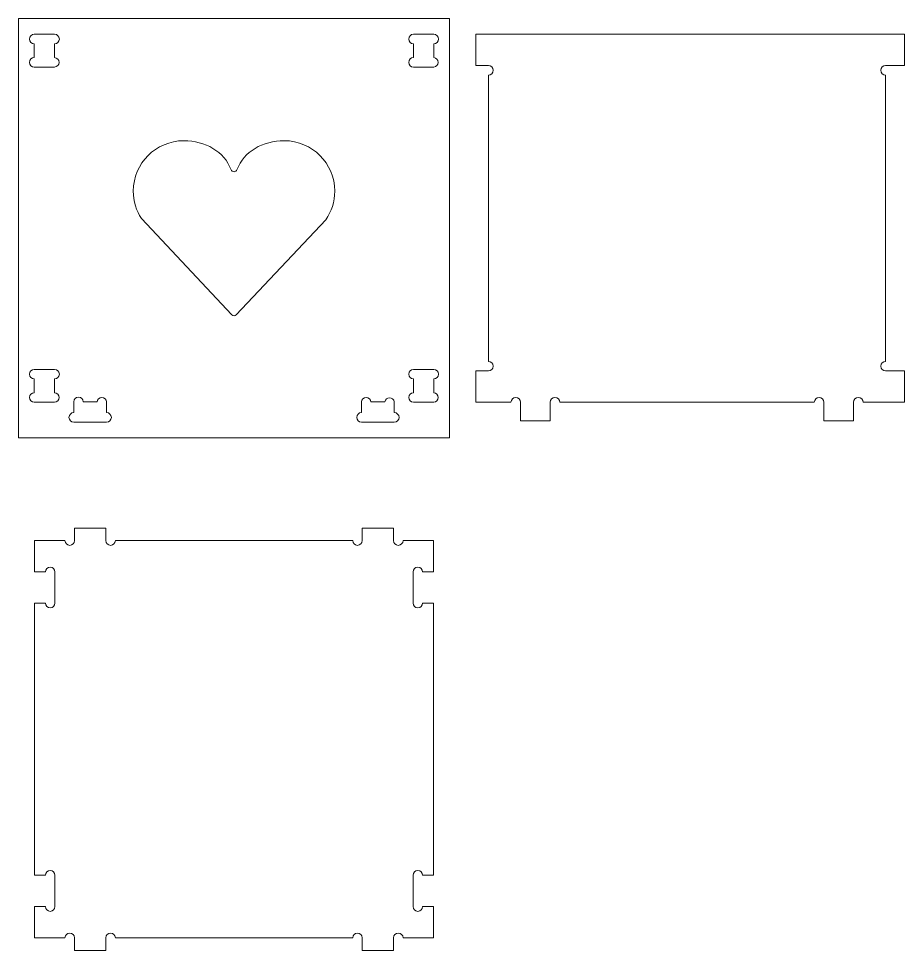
# Model space of a CAD drawing. Header units: millimetres. Extents: x -1744 to 2824, y -3870 to 2862.
# Drawn here: x 2257 to 2824, y -3854 to -3258 of the extents above; entities that cross this region are included whole.
import ezdxf

# ---------------------------------------------------------------- set-up
doc = ezdxf.new("R2010")
doc.units = ezdxf.units.MM
doc.header["$MEASUREMENT"] = 0
doc.layers.add('layer 1', color=7, linetype='Continuous')

msp = doc.modelspace()

# ---------------------------------------------------------------- linework, layer by layer
at = {"layer": 'layer 1', "color": 7, "lineweight": 20}
for points, knots in [([(2257.1964, -3258.1915), (2257.1964, -3258.1915), (2532.6963, -3258.1915), (2532.6963, -3258.1915), (2532.6963, -3258.1915), (2532.6963, -3258.1915), (2532.6963, -3526.1915), (2532.6963, -3526.1915), (2532.6963, -3526.1915), (2532.6963, -3526.1915), (2257.1964, -3526.1915), (2257.1964, -3526.1915), (2257.1964, -3526.1915), (2257.1964, -3526.1915), (2257.1964, -3258.1915), (2257.1964, -3258.1915)], [0, 0, 0, 0, 0.2, 0.2, 0.2, 0.2, 0.4, 0.4, 0.4, 0.4, 0.6, 0.6, 0.6, 0.6, 1, 1, 1, 1]), ([(2267.4462, -3591.8997), (2267.4462, -3591.8997), (2286.8463, -3591.8997), (2286.8463, -3591.8997), (2286.8463, -3591.8997), (2286.8463, -3593.5841), (2288.2119, -3594.9497), (2289.8963, -3594.9497), (2289.8963, -3594.9497), (2291.5807, -3594.9497), (2292.9463, -3593.5841), (2292.9463, -3591.8997), (2292.9463, -3591.8997), (2292.9463, -3591.8997), (2292.9463, -3583.8997), (2292.9463, -3583.8997), (2292.9463, -3583.8997), (2292.9463, -3583.8997), (2312.9463, -3583.8997), (2312.9463, -3583.8997), (2312.9463, -3583.8997), (2312.9463, -3583.8997), (2312.9463, -3591.8997), (2312.9463, -3591.8997), (2312.9463, -3591.8997), (2312.9463, -3593.5841), (2314.3119, -3594.9497), (2315.9963, -3594.9497), (2315.9963, -3594.9497), (2317.6807, -3594.9497), (2319.0463, -3593.5841), (2319.0463, -3591.8997), (2319.0463, -3591.8997), (2319.0463, -3591.8997), (2470.8464, -3591.8997), (2470.8464, -3591.8997), (2470.8464, -3591.8997), (2470.8464, -3593.5841), (2472.212, -3594.9497), (2473.8964, -3594.9497), (2473.8964, -3594.9497), (2475.5808, -3594.9497), (2476.9464, -3593.5841), (2476.9464, -3591.8997), (2476.9464, -3591.8997), (2476.9464, -3591.8997), (2476.9464, -3583.8997), (2476.9464, -3583.8997), (2476.9464, -3583.8997), (2476.9464, -3583.8997), (2496.9464, -3583.8997), (2496.9464, -3583.8997), (2496.9464, -3583.8997), (2496.9464, -3583.8997), (2496.9464, -3591.8997), (2496.9464, -3591.8997), (2496.9464, -3591.8997), (2496.9464, -3593.5841), (2498.312, -3594.9497), (2499.9964, -3594.9497), (2499.9964, -3594.9497), (2501.6808, -3594.9497), (2503.0464, -3593.5841), (2503.0464, -3591.8997), (2503.0464, -3591.8997), (2503.0464, -3591.8997), (2522.4463, -3591.8997), (2522.4463, -3591.8997), (2522.4463, -3591.8997), (2522.4463, -3591.8997), (2522.4463, -3611.8997), (2522.4463, -3611.8997), (2522.4463, -3611.8997), (2522.4463, -3611.8997), (2515.5462, -3611.8997), (2515.5462, -3611.8997), (2515.5462, -3611.8997), (2515.5462, -3610.2152), (2514.1807, -3608.8497), (2512.4962, -3608.8497), (2512.4962, -3608.8497), (2510.8117, -3608.8497), (2509.4249, -3610.2154), (2509.4462, -3611.8997), (2509.4462, -3611.8997), (2509.4462, -3611.8997), (2509.4463, -3611.9076), (2509.4463, -3611.9076), (2509.4463, -3611.9076), (2509.4463, -3611.9076), (2509.4463, -3631.8918), (2509.4463, -3631.8918), (2509.4463, -3631.8918), (2509.4463, -3631.8918), (2509.4462, -3631.8997), (2509.4462, -3631.8997), (2509.4462, -3631.8997), (2509.4462, -3633.5842), (2510.8117, -3634.9497), (2512.4962, -3634.9497), (2512.4962, -3634.9497), (2514.1807, -3634.9497), (2515.5462, -3633.5842), (2515.5462, -3631.8997), (2515.5462, -3631.8997), (2515.5462, -3631.8997), (2522.4463, -3631.8997), (2522.4463, -3631.8997), (2522.4463, -3631.8997), (2522.4463, -3631.8997), (2522.4463, -3805.8997), (2522.4463, -3805.8997), (2522.4463, -3805.8997), (2522.4463, -3805.8997), (2515.5463, -3805.8997), (2515.5463, -3805.8997), (2515.5463, -3805.8997), (2515.5463, -3804.2152), (2514.1808, -3802.8497), (2512.4963, -3802.8497), (2512.4963, -3802.8497), (2510.8118, -3802.8497), (2509.4463, -3804.2152), (2509.4463, -3805.8997), (2509.4463, -3805.8997), (2509.4463, -3805.8997), (2509.4463, -3805.8997), (2509.4463, -3805.8997), (2509.4463, -3805.8997), (2509.4463, -3805.8997), (2509.4463, -3825.8997), (2509.4463, -3825.8997), (2509.4463, -3825.8997), (2509.4463, -3825.8997), (2509.4463, -3825.8997), (2509.4463, -3825.8997), (2509.4463, -3825.8997), (2509.4463, -3827.5842), (2510.8118, -3828.9497), (2512.4963, -3828.9497), (2512.4963, -3828.9497), (2514.1808, -3828.9497), (2515.5463, -3827.5842), (2515.5463, -3825.8997), (2515.5463, -3825.8997), (2515.5463, -3825.8997), (2522.4463, -3825.8997), (2522.4463, -3825.8997), (2522.4463, -3825.8997), (2522.4463, -3825.8997), (2522.4463, -3845.8997), (2522.4463, -3845.8997), (2522.4463, -3845.8997), (2522.4463, -3845.8997), (2503.0464, -3845.8997), (2503.0464, -3845.8997), (2503.0464, -3845.8997), (2503.0464, -3844.2153), (2501.6808, -3842.8497), (2499.9964, -3842.8497), (2499.9964, -3842.8497), (2498.312, -3842.8497), (2496.9464, -3844.2153), (2496.9464, -3845.8997), (2496.9464, -3845.8997), (2496.9464, -3845.8997), (2496.9464, -3853.8997), (2496.9464, -3853.8997), (2496.9464, -3853.8997), (2496.9464, -3853.8997), (2476.9464, -3853.8997), (2476.9464, -3853.8997), (2476.9464, -3853.8997), (2476.9464, -3853.8997), (2476.9464, -3845.8997), (2476.9464, -3845.8997), (2476.9464, -3845.8997), (2476.9464, -3844.2153), (2475.5808, -3842.8497), (2473.8964, -3842.8497), (2473.8964, -3842.8497), (2472.212, -3842.8497), (2470.8464, -3844.2153), (2470.8464, -3845.8997), (2470.8464, -3845.8997), (2470.8464, -3845.8997), (2319.0463, -3845.8997), (2319.0463, -3845.8997), (2319.0463, -3845.8997), (2319.0463, -3844.2153), (2317.6807, -3842.8497), (2315.9963, -3842.8497), (2315.9963, -3842.8497), (2314.3119, -3842.8497), (2312.9463, -3844.2153), (2312.9463, -3845.8997), (2312.9463, -3845.8997), (2312.9463, -3845.8997), (2312.9463, -3853.8997), (2312.9463, -3853.8997), (2312.9463, -3853.8997), (2312.9463, -3853.8997), (2292.9463, -3853.8997), (2292.9463, -3853.8997), (2292.9463, -3853.8997), (2292.9463, -3853.8997), (2292.9463, -3845.8997), (2292.9463, -3845.8997), (2292.9463, -3845.8997), (2292.9463, -3844.2153), (2291.5807, -3842.8497), (2289.8963, -3842.8497), (2289.8963, -3842.8497), (2288.2119, -3842.8497), (2286.8463, -3844.2153), (2286.8463, -3845.8997), (2286.8463, -3845.8997), (2286.8463, -3845.8997), (2267.4462, -3845.8997), (2267.4462, -3845.8997), (2267.4462, -3845.8997), (2267.4462, -3845.8997), (2267.4462, -3825.8997), (2267.4462, -3825.8997), (2267.4462, -3825.8997), (2267.4462, -3825.8997), (2274.3463, -3825.8997), (2274.3463, -3825.8997), (2274.3463, -3825.8997), (2274.3463, -3827.5842), (2275.7118, -3828.9497), (2277.3963, -3828.9497), (2277.3963, -3828.9497), (2279.0808, -3828.9497), (2280.4675, -3827.584), (2280.4463, -3825.8997), (2280.4463, -3825.8997), (2280.4463, -3825.8997), (2280.4462, -3825.8918), (2280.4462, -3825.8918), (2280.4462, -3825.8918), (2280.4462, -3825.8918), (2280.4462, -3805.9076), (2280.4462, -3805.9076), (2280.4462, -3805.9076), (2280.4462, -3805.9076), (2280.4463, -3805.8997), (2280.4463, -3805.8997), (2280.4463, -3805.8997), (2280.4463, -3804.2152), (2279.0808, -3802.8497), (2277.3963, -3802.8497), (2277.3963, -3802.8497), (2275.7118, -3802.8497), (2274.3463, -3804.2152), (2274.3463, -3805.8997), (2274.3463, -3805.8997), (2274.3463, -3805.8997), (2267.4462, -3805.8997), (2267.4462, -3805.8997), (2267.4462, -3805.8997), (2267.4462, -3805.8997), (2267.4462, -3631.8997), (2267.4462, -3631.8997), (2267.4462, -3631.8997), (2267.4462, -3631.8997), (2274.3463, -3631.8997), (2274.3463, -3631.8997), (2274.3463, -3631.8997), (2274.3463, -3633.5842), (2275.7118, -3634.9497), (2277.3963, -3634.9497), (2277.3963, -3634.9497), (2279.0808, -3634.9497), (2280.4463, -3633.5842), (2280.4463, -3631.8997), (2280.4463, -3631.8997), (2280.4463, -3631.8997), (2280.4462, -3631.8918), (2280.4462, -3631.8918), (2280.4462, -3631.8918), (2280.4462, -3631.8918), (2280.4462, -3611.9076), (2280.4462, -3611.9076), (2280.4462, -3611.9076), (2280.4462, -3611.9076), (2280.4463, -3611.8997), (2280.4463, -3611.8997), (2280.4463, -3611.8997), (2280.4463, -3610.2152), (2279.0808, -3608.8497), (2277.3963, -3608.8497), (2277.3963, -3608.8497), (2275.7118, -3608.8497), (2274.3463, -3610.2152), (2274.3463, -3611.8997), (2274.3463, -3611.8997), (2274.3463, -3611.8997), (2267.4462, -3611.8997), (2267.4462, -3611.8997), (2267.4462, -3611.8997), (2267.4462, -3611.8997), (2267.4462, -3591.8997), (2267.4462, -3591.8997)], [0, 0, 0, 0, 0.01298701, 0.01298701, 0.01298701, 0.01298701, 0.02597403, 0.02597403, 0.02597403, 0.02597403, 0.03896104, 0.03896104, 0.03896104, 0.03896104, 0.05194805, 0.05194805, 0.05194805, 0.05194805, 0.06493506, 0.06493506, 0.06493506, 0.06493506, 0.07792208, 0.07792208, 0.07792208, 0.07792208, 0.09090909, 0.09090909, 0.09090909, 0.09090909, 0.1038961, 0.1038961, 0.1038961, 0.1038961, 0.11688312, 0.11688312, 0.11688312, 0.11688312, 0.12987013, 0.12987013, 0.12987013, 0.12987013, 0.14285714, 0.14285714, 0.14285714, 0.14285714, 0.15584416, 0.15584416, 0.15584416, 0.15584416, 0.16883117, 0.16883117, 0.16883117, 0.16883117, 0.18181818, 0.18181818, 0.18181818, 0.18181818, 0.19480519, 0.19480519, 0.19480519, 0.19480519, 0.20779221, 0.20779221, 0.20779221, 0.20779221, 0.22077922, 0.22077922, 0.22077922, 0.22077922, 0.23376623, 0.23376623, 0.23376623, 0.23376623, 0.24675325, 0.24675325, 0.24675325, 0.24675325, 0.25974026, 0.25974026, 0.25974026, 0.25974026, 0.27272727, 0.27272727, 0.27272727, 0.27272727, 0.28571429, 0.28571429, 0.28571429, 0.28571429, 0.2987013, 0.2987013, 0.2987013, 0.2987013, 0.31168831, 0.31168831, 0.31168831, 0.31168831, 0.32467532, 0.32467532, 0.32467532, 0.32467532, 0.33766234, 0.33766234, 0.33766234, 0.33766234, 0.35064935, 0.35064935, 0.35064935, 0.35064935, 0.36363636, 0.36363636, 0.36363636, 0.36363636, 0.37662338, 0.37662338, 0.37662338, 0.37662338, 0.38961039, 0.38961039, 0.38961039, 0.38961039, 0.4025974, 0.4025974, 0.4025974, 0.4025974, 0.41558442, 0.41558442, 0.41558442, 0.41558442, 0.42857143, 0.42857143, 0.42857143, 0.42857143, 0.44155844, 0.44155844, 0.44155844, 0.44155844, 0.45454545, 0.45454545, 0.45454545, 0.45454545, 0.46753247, 0.46753247, 0.46753247, 0.46753247, 0.48051948, 0.48051948, 0.48051948, 0.48051948, 0.49350649, 0.49350649, 0.49350649, 0.49350649, 0.50649351, 0.50649351, 0.50649351, 0.50649351, 0.51948052, 0.51948052, 0.51948052, 0.51948052, 0.53246753, 0.53246753, 0.53246753, 0.53246753, 0.54545455, 0.54545455, 0.54545455, 0.54545455, 0.55844156, 0.55844156, 0.55844156, 0.55844156, 0.57142857, 0.57142857, 0.57142857, 0.57142857, 0.58441558, 0.58441558, 0.58441558, 0.58441558, 0.5974026, 0.5974026, 0.5974026, 0.5974026, 0.61038961, 0.61038961, 0.61038961, 0.61038961, 0.62337662, 0.62337662, 0.62337662, 0.62337662, 0.63636364, 0.63636364, 0.63636364, 0.63636364, 0.64935065, 0.64935065, 0.64935065, 0.64935065, 0.66233766, 0.66233766, 0.66233766, 0.66233766, 0.67532468, 0.67532468, 0.67532468, 0.67532468, 0.68831169, 0.68831169, 0.68831169, 0.68831169, 0.7012987, 0.7012987, 0.7012987, 0.7012987, 0.71428571, 0.71428571, 0.71428571, 0.71428571, 0.72727273, 0.72727273, 0.72727273, 0.72727273, 0.74025974, 0.74025974, 0.74025974, 0.74025974, 0.75324675, 0.75324675, 0.75324675, 0.75324675, 0.76623377, 0.76623377, 0.76623377, 0.76623377, 0.77922078, 0.77922078, 0.77922078, 0.77922078, 0.79220779, 0.79220779, 0.79220779, 0.79220779, 0.80519481, 0.80519481, 0.80519481, 0.80519481, 0.81818182, 0.81818182, 0.81818182, 0.81818182, 0.83116883, 0.83116883, 0.83116883, 0.83116883, 0.84415584, 0.84415584, 0.84415584, 0.84415584, 0.85714286, 0.85714286, 0.85714286, 0.85714286, 0.87012987, 0.87012987, 0.87012987, 0.87012987, 0.88311688, 0.88311688, 0.88311688, 0.88311688, 0.8961039, 0.8961039, 0.8961039, 0.8961039, 0.90909091, 0.90909091, 0.90909091, 0.90909091, 0.92207792, 0.92207792, 0.92207792, 0.92207792, 0.93506494, 0.93506494, 0.93506494, 0.93506494, 0.94805195, 0.94805195, 0.94805195, 0.94805195, 0.96103896, 0.96103896, 0.96103896, 0.96103896, 0.97402597, 0.97402597, 0.97402597, 0.97402597, 1, 1, 1, 1])]:
    msp.add_open_spline(points, degree=3, knots=knots, dxfattribs=at)
at = {"layer": 'layer 1', "color": 2, "lineweight": 20}
for points, knots in [([(2267.1962, -3283.0915), (2267.1962, -3283.0915), (2267.1962, -3274.2915), (2267.1962, -3274.2915), (2267.1962, -3274.2915), (2265.5117, -3274.2915), (2264.1462, -3272.926), (2264.1462, -3271.2415), (2264.1462, -3271.2415), (2264.1462, -3269.557), (2265.5117, -3268.1915), (2267.1962, -3268.1915), (2267.1962, -3268.1915), (2267.1962, -3268.1915), (2280.1962, -3268.1915), (2280.1962, -3268.1915), (2280.1962, -3268.1915), (2281.8807, -3268.1915), (2283.2462, -3269.557), (2283.2462, -3271.2415), (2283.2462, -3271.2415), (2283.2462, -3272.926), (2281.8807, -3274.2915), (2280.1962, -3274.2915), (2280.1962, -3274.2915), (2280.1962, -3274.2915), (2280.1962, -3283.1078), (2280.1962, -3283.1078), (2280.1962, -3283.1078), (2281.7763, -3283.2222), (2283.0227, -3284.5403), (2283.0227, -3286.1496), (2283.0227, -3286.1496), (2283.0227, -3287.7589), (2281.7763, -3289.077), (2280.1962, -3289.1914), (2280.1962, -3289.1914), (2280.1962, -3289.1914), (2280.1962, -3289.1915), (2280.1962, -3289.1915), (2280.1962, -3289.1915), (2280.1962, -3289.1915), (2280.1947, -3289.1915), (2280.1947, -3289.1915), (2280.1947, -3289.1915), (2280.1214, -3289.1968), (2280.0474, -3289.1996), (2279.9727, -3289.1996), (2279.9727, -3289.1996), (2279.898, -3289.1996), (2279.824, -3289.1968), (2279.7507, -3289.1915), (2279.7507, -3289.1915), (2279.7507, -3289.1915), (2267.1962, -3289.1915), (2267.1962, -3289.1915), (2267.1962, -3289.1915), (2265.5117, -3289.1915), (2264.1462, -3287.826), (2264.1462, -3286.1415), (2264.1462, -3286.1415), (2264.1462, -3284.457), (2265.5117, -3283.0915), (2267.1962, -3283.0915)], [0, 0, 0, 0, 0.05882353, 0.05882353, 0.05882353, 0.05882353, 0.11764706, 0.11764706, 0.11764706, 0.11764706, 0.17647059, 0.17647059, 0.17647059, 0.17647059, 0.23529412, 0.23529412, 0.23529412, 0.23529412, 0.29411765, 0.29411765, 0.29411765, 0.29411765, 0.35294118, 0.35294118, 0.35294118, 0.35294118, 0.41176471, 0.41176471, 0.41176471, 0.41176471, 0.47058824, 0.47058824, 0.47058824, 0.47058824, 0.52941176, 0.52941176, 0.52941176, 0.52941176, 0.58823529, 0.58823529, 0.58823529, 0.58823529, 0.64705882, 0.64705882, 0.64705882, 0.64705882, 0.70588235, 0.70588235, 0.70588235, 0.70588235, 0.76470588, 0.76470588, 0.76470588, 0.76470588, 0.82352941, 0.82352941, 0.82352941, 0.82352941, 0.88235294, 0.88235294, 0.88235294, 0.88235294, 1, 1, 1, 1]), ([(2509.6963, -3283.0915), (2509.6963, -3283.0915), (2509.6963, -3274.2915), (2509.6963, -3274.2915), (2509.6963, -3274.2915), (2508.0118, -3274.2915), (2506.6463, -3272.926), (2506.6463, -3271.2415), (2506.6463, -3271.2415), (2506.6463, -3269.557), (2508.0118, -3268.1915), (2509.6963, -3268.1915), (2509.6963, -3268.1915), (2509.6963, -3268.1915), (2522.6963, -3268.1915), (2522.6963, -3268.1915), (2522.6963, -3268.1915), (2524.3808, -3268.1915), (2525.7463, -3269.557), (2525.7463, -3271.2415), (2525.7463, -3271.2415), (2525.7463, -3272.926), (2524.3808, -3274.2915), (2522.6963, -3274.2915), (2522.6963, -3274.2915), (2522.6963, -3274.2915), (2522.6963, -3283.1078), (2522.6963, -3283.1078), (2522.6963, -3283.1078), (2524.2764, -3283.2222), (2525.5228, -3284.5403), (2525.5228, -3286.1496), (2525.5228, -3286.1496), (2525.5228, -3287.7589), (2524.2764, -3289.077), (2522.6963, -3289.1914), (2522.6963, -3289.1914), (2522.6963, -3289.1914), (2522.6963, -3289.1915), (2522.6963, -3289.1915), (2522.6963, -3289.1915), (2522.6963, -3289.1915), (2522.6948, -3289.1915), (2522.6948, -3289.1915), (2522.6948, -3289.1915), (2522.6215, -3289.1968), (2522.5475, -3289.1996), (2522.4728, -3289.1996), (2522.4728, -3289.1996), (2522.3981, -3289.1996), (2522.3241, -3289.1968), (2522.2508, -3289.1915), (2522.2508, -3289.1915), (2522.2508, -3289.1915), (2509.6963, -3289.1915), (2509.6963, -3289.1915), (2509.6963, -3289.1915), (2508.0118, -3289.1915), (2506.6463, -3287.826), (2506.6463, -3286.1415), (2506.6463, -3286.1415), (2506.6463, -3284.457), (2508.0118, -3283.0915), (2509.6963, -3283.0915)], [0, 0, 0, 0, 0.05882353, 0.05882353, 0.05882353, 0.05882353, 0.11764706, 0.11764706, 0.11764706, 0.11764706, 0.17647059, 0.17647059, 0.17647059, 0.17647059, 0.23529412, 0.23529412, 0.23529412, 0.23529412, 0.29411765, 0.29411765, 0.29411765, 0.29411765, 0.35294118, 0.35294118, 0.35294118, 0.35294118, 0.41176471, 0.41176471, 0.41176471, 0.41176471, 0.47058824, 0.47058824, 0.47058824, 0.47058824, 0.52941176, 0.52941176, 0.52941176, 0.52941176, 0.58823529, 0.58823529, 0.58823529, 0.58823529, 0.64705882, 0.64705882, 0.64705882, 0.64705882, 0.70588235, 0.70588235, 0.70588235, 0.70588235, 0.76470588, 0.76470588, 0.76470588, 0.76470588, 0.82352941, 0.82352941, 0.82352941, 0.82352941, 0.88235294, 0.88235294, 0.88235294, 0.88235294, 1, 1, 1, 1]), ([(2267.1962, -3497.3415), (2267.1962, -3497.3415), (2267.1962, -3488.5415), (2267.1962, -3488.5415), (2267.1962, -3488.5415), (2265.5117, -3488.5415), (2264.1462, -3487.176), (2264.1462, -3485.4915), (2264.1462, -3485.4915), (2264.1462, -3483.807), (2265.5117, -3482.4415), (2267.1962, -3482.4415), (2267.1962, -3482.4415), (2267.1962, -3482.4415), (2280.1962, -3482.4415), (2280.1962, -3482.4415), (2280.1962, -3482.4415), (2281.8807, -3482.4415), (2283.2462, -3483.807), (2283.2462, -3485.4915), (2283.2462, -3485.4915), (2283.2462, -3487.176), (2281.8807, -3488.5415), (2280.1962, -3488.5415), (2280.1962, -3488.5415), (2280.1962, -3488.5415), (2280.1962, -3497.3578), (2280.1962, -3497.3578), (2280.1962, -3497.3578), (2281.7763, -3497.4722), (2283.0227, -3498.7903), (2283.0227, -3500.3996), (2283.0227, -3500.3996), (2283.0227, -3502.0089), (2281.7763, -3503.327), (2280.1962, -3503.4414), (2280.1962, -3503.4414), (2280.1962, -3503.4414), (2280.1962, -3503.4415), (2280.1962, -3503.4415), (2280.1962, -3503.4415), (2280.1962, -3503.4415), (2280.1947, -3503.4415), (2280.1947, -3503.4415), (2280.1947, -3503.4415), (2280.1214, -3503.4468), (2280.0474, -3503.4496), (2279.9727, -3503.4496), (2279.9727, -3503.4496), (2279.898, -3503.4496), (2279.824, -3503.4468), (2279.7507, -3503.4415), (2279.7507, -3503.4415), (2279.7507, -3503.4415), (2267.1962, -3503.4415), (2267.1962, -3503.4415), (2267.1962, -3503.4415), (2265.5117, -3503.4415), (2264.1462, -3502.076), (2264.1462, -3500.3915), (2264.1462, -3500.3915), (2264.1462, -3498.707), (2265.5117, -3497.3415), (2267.1962, -3497.3415)], [0, 0, 0, 0, 0.05882353, 0.05882353, 0.05882353, 0.05882353, 0.11764706, 0.11764706, 0.11764706, 0.11764706, 0.17647059, 0.17647059, 0.17647059, 0.17647059, 0.23529412, 0.23529412, 0.23529412, 0.23529412, 0.29411765, 0.29411765, 0.29411765, 0.29411765, 0.35294118, 0.35294118, 0.35294118, 0.35294118, 0.41176471, 0.41176471, 0.41176471, 0.41176471, 0.47058824, 0.47058824, 0.47058824, 0.47058824, 0.52941176, 0.52941176, 0.52941176, 0.52941176, 0.58823529, 0.58823529, 0.58823529, 0.58823529, 0.64705882, 0.64705882, 0.64705882, 0.64705882, 0.70588235, 0.70588235, 0.70588235, 0.70588235, 0.76470588, 0.76470588, 0.76470588, 0.76470588, 0.82352941, 0.82352941, 0.82352941, 0.82352941, 0.88235294, 0.88235294, 0.88235294, 0.88235294, 1, 1, 1, 1]), ([(2509.6963, -3497.3415), (2509.6963, -3497.3415), (2509.6963, -3488.5415), (2509.6963, -3488.5415), (2509.6963, -3488.5415), (2508.0118, -3488.5415), (2506.6463, -3487.176), (2506.6463, -3485.4915), (2506.6463, -3485.4915), (2506.6463, -3483.807), (2508.0118, -3482.4415), (2509.6963, -3482.4415), (2509.6963, -3482.4415), (2509.6963, -3482.4415), (2522.6963, -3482.4415), (2522.6963, -3482.4415), (2522.6963, -3482.4415), (2524.3808, -3482.4415), (2525.7463, -3483.807), (2525.7463, -3485.4915), (2525.7463, -3485.4915), (2525.7463, -3487.176), (2524.3808, -3488.5415), (2522.6963, -3488.5415), (2522.6963, -3488.5415), (2522.6963, -3488.5415), (2522.6963, -3497.3578), (2522.6963, -3497.3578), (2522.6963, -3497.3578), (2524.2764, -3497.4722), (2525.5228, -3498.7903), (2525.5228, -3500.3996), (2525.5228, -3500.3996), (2525.5228, -3502.0089), (2524.2764, -3503.327), (2522.6963, -3503.4414), (2522.6963, -3503.4414), (2522.6963, -3503.4414), (2522.6963, -3503.4415), (2522.6963, -3503.4415), (2522.6963, -3503.4415), (2522.6963, -3503.4415), (2522.6948, -3503.4415), (2522.6948, -3503.4415), (2522.6948, -3503.4415), (2522.6215, -3503.4468), (2522.5475, -3503.4496), (2522.4728, -3503.4496), (2522.4728, -3503.4496), (2522.3981, -3503.4496), (2522.3241, -3503.4468), (2522.2508, -3503.4415), (2522.2508, -3503.4415), (2522.2508, -3503.4415), (2509.6963, -3503.4415), (2509.6963, -3503.4415), (2509.6963, -3503.4415), (2508.0118, -3503.4415), (2506.6463, -3502.076), (2506.6463, -3500.3915), (2506.6463, -3500.3915), (2506.6463, -3498.707), (2508.0118, -3497.3415), (2509.6963, -3497.3415)], [0, 0, 0, 0, 0.05882353, 0.05882353, 0.05882353, 0.05882353, 0.11764706, 0.11764706, 0.11764706, 0.11764706, 0.17647059, 0.17647059, 0.17647059, 0.17647059, 0.23529412, 0.23529412, 0.23529412, 0.23529412, 0.29411765, 0.29411765, 0.29411765, 0.29411765, 0.35294118, 0.35294118, 0.35294118, 0.35294118, 0.41176471, 0.41176471, 0.41176471, 0.41176471, 0.47058824, 0.47058824, 0.47058824, 0.47058824, 0.52941176, 0.52941176, 0.52941176, 0.52941176, 0.58823529, 0.58823529, 0.58823529, 0.58823529, 0.64705882, 0.64705882, 0.64705882, 0.64705882, 0.70588235, 0.70588235, 0.70588235, 0.70588235, 0.76470588, 0.76470588, 0.76470588, 0.76470588, 0.82352941, 0.82352941, 0.82352941, 0.82352941, 0.88235294, 0.88235294, 0.88235294, 0.88235294, 1, 1, 1, 1]), ([(2298.5462, -3503.1915), (2298.5462, -3503.1915), (2307.3625, -3503.1915), (2307.3625, -3503.1915), (2307.3625, -3503.1915), (2307.4769, -3501.6114), (2308.795, -3500.365), (2310.4043, -3500.365), (2310.4043, -3500.365), (2312.0136, -3500.365), (2313.3317, -3501.6114), (2313.4461, -3503.1915), (2313.4461, -3503.1915), (2313.4461, -3503.1915), (2313.4462, -3503.1915), (2313.4462, -3503.1915), (2313.4462, -3503.1915), (2313.4462, -3503.1915), (2313.4462, -3503.193), (2313.4462, -3503.193), (2313.4462, -3503.193), (2313.4515, -3503.2663), (2313.4543, -3503.3403), (2313.4543, -3503.415), (2313.4543, -3503.415), (2313.4543, -3503.4897), (2313.4515, -3503.5637), (2313.4462, -3503.637), (2313.4462, -3503.637), (2313.4462, -3503.637), (2313.4462, -3510.0915), (2313.4462, -3510.0915), (2313.4462, -3510.0915), (2315.1307, -3510.0915), (2316.4962, -3511.457), (2316.4962, -3513.1415), (2316.4962, -3513.1415), (2316.4962, -3514.826), (2315.1307, -3516.1915), (2313.4462, -3516.1915), (2313.4462, -3516.1915), (2313.4462, -3516.1915), (2292.4462, -3516.1915), (2292.4462, -3516.1915), (2292.4462, -3516.1915), (2290.7617, -3516.1915), (2289.3962, -3514.826), (2289.3962, -3513.1415), (2289.3962, -3513.1415), (2289.3962, -3511.457), (2290.7617, -3510.0915), (2292.4462, -3510.0915), (2292.4462, -3510.0915), (2292.4462, -3510.0915), (2292.4462, -3503.1915), (2292.4462, -3503.1915), (2292.4462, -3503.1915), (2292.4462, -3501.507), (2293.8117, -3500.1415), (2295.4962, -3500.1415), (2295.4962, -3500.1415), (2297.1807, -3500.1415), (2298.5462, -3501.507), (2298.5462, -3503.1915)], [0, 0, 0, 0, 0.05882353, 0.05882353, 0.05882353, 0.05882353, 0.11764706, 0.11764706, 0.11764706, 0.11764706, 0.17647059, 0.17647059, 0.17647059, 0.17647059, 0.23529412, 0.23529412, 0.23529412, 0.23529412, 0.29411765, 0.29411765, 0.29411765, 0.29411765, 0.35294118, 0.35294118, 0.35294118, 0.35294118, 0.41176471, 0.41176471, 0.41176471, 0.41176471, 0.47058824, 0.47058824, 0.47058824, 0.47058824, 0.52941176, 0.52941176, 0.52941176, 0.52941176, 0.58823529, 0.58823529, 0.58823529, 0.58823529, 0.64705882, 0.64705882, 0.64705882, 0.64705882, 0.70588235, 0.70588235, 0.70588235, 0.70588235, 0.76470588, 0.76470588, 0.76470588, 0.76470588, 0.82352941, 0.82352941, 0.82352941, 0.82352941, 0.88235294, 0.88235294, 0.88235294, 0.88235294, 1, 1, 1, 1]), ([(2476.4463, -3503.1915), (2476.4463, -3503.1915), (2476.4565, -3503.1915), (2476.4565, -3503.1915), (2476.4565, -3503.1915), (2476.5837, -3501.6239), (2477.896, -3500.3915), (2479.4963, -3500.3915), (2479.4963, -3500.3915), (2481.0966, -3500.3915), (2482.4089, -3501.6239), (2482.5361, -3503.1915), (2482.5361, -3503.1915), (2482.5361, -3503.1915), (2491.391, -3503.1915), (2491.391, -3503.1915), (2491.391, -3503.1915), (2491.6185, -3501.7319), (2492.881, -3500.615), (2494.4044, -3500.615), (2494.4044, -3500.615), (2495.9278, -3500.615), (2497.1903, -3501.7319), (2497.4178, -3503.1915), (2497.4178, -3503.1915), (2497.4178, -3503.1915), (2497.4463, -3503.1915), (2497.4463, -3503.1915), (2497.4463, -3503.1915), (2497.4463, -3503.1915), (2497.4463, -3503.443), (2497.4463, -3503.443), (2497.4463, -3503.443), (2497.4516, -3503.5163), (2497.4544, -3503.5903), (2497.4544, -3503.665), (2497.4544, -3503.665), (2497.4544, -3503.7397), (2497.4516, -3503.8137), (2497.4463, -3503.887), (2497.4463, -3503.887), (2497.4463, -3503.887), (2497.4463, -3510.0915), (2497.4463, -3510.0915), (2497.4463, -3510.0915), (2499.1308, -3510.0915), (2500.4963, -3511.457), (2500.4963, -3513.1415), (2500.4963, -3513.1415), (2500.4963, -3514.826), (2499.1308, -3516.1915), (2497.4463, -3516.1915), (2497.4463, -3516.1915), (2497.4463, -3516.1915), (2476.4463, -3516.1915), (2476.4463, -3516.1915), (2476.4463, -3516.1915), (2474.7618, -3516.1915), (2473.3963, -3514.826), (2473.3963, -3513.1415), (2473.3963, -3513.1415), (2473.3963, -3511.457), (2474.7618, -3510.0915), (2476.4463, -3510.0915), (2476.4463, -3510.0915), (2476.4463, -3510.0915), (2476.4463, -3503.4415), (2476.4463, -3503.4415), (2476.4463, -3503.4415), (2476.4463, -3503.4415), (2476.4463, -3503.1915), (2476.4463, -3503.1915)], [0, 0, 0, 0, 0.05263158, 0.05263158, 0.05263158, 0.05263158, 0.10526316, 0.10526316, 0.10526316, 0.10526316, 0.15789474, 0.15789474, 0.15789474, 0.15789474, 0.21052632, 0.21052632, 0.21052632, 0.21052632, 0.26315789, 0.26315789, 0.26315789, 0.26315789, 0.31578947, 0.31578947, 0.31578947, 0.31578947, 0.36842105, 0.36842105, 0.36842105, 0.36842105, 0.42105263, 0.42105263, 0.42105263, 0.42105263, 0.47368421, 0.47368421, 0.47368421, 0.47368421, 0.52631579, 0.52631579, 0.52631579, 0.52631579, 0.57894737, 0.57894737, 0.57894737, 0.57894737, 0.63157895, 0.63157895, 0.63157895, 0.63157895, 0.68421053, 0.68421053, 0.68421053, 0.68421053, 0.73684211, 0.73684211, 0.73684211, 0.73684211, 0.78947368, 0.78947368, 0.78947368, 0.78947368, 0.84210526, 0.84210526, 0.84210526, 0.84210526, 0.89473684, 0.89473684, 0.89473684, 0.89473684, 1, 1, 1, 1])]:
    msp.add_open_spline(points, degree=3, knots=knots, dxfattribs=at)
at = {"layer": 'layer 1', "color": 254, "lineweight": 20}
msp.add_open_spline([(2557.6649, -3268.1915), (2557.6649, -3268.1915), (2811.6649, -3268.1915), (2811.6649, -3268.1915), (2811.6649, -3268.1915), (2811.6649, -3268.1915), (2823.6649, -3268.1915), (2823.6649, -3268.1915), (2823.6649, -3268.1915), (2823.6649, -3268.1915), (2823.6649, -3288.1915), (2823.6649, -3288.1915), (2823.6649, -3288.1915), (2823.6649, -3288.1915), (2811.6649, -3288.1915), (2811.6649, -3288.1915), (2811.6649, -3288.1915), (2809.9805, -3288.1915), (2808.6149, -3289.557), (2808.6149, -3291.2415), (2808.6149, -3291.2415), (2808.6149, -3292.926), (2809.9805, -3294.2915), (2811.6649, -3294.2915), (2811.6649, -3294.2915), (2811.6649, -3294.2915), (2811.6649, -3477.3415), (2811.6649, -3477.3415), (2811.6649, -3477.3415), (2809.9805, -3477.3415), (2808.6149, -3478.707), (2808.6149, -3480.3915), (2808.6149, -3480.3915), (2808.6149, -3482.076), (2809.9805, -3483.4415), (2811.6649, -3483.4415), (2811.6649, -3483.4415), (2811.6649, -3483.4415), (2823.6649, -3483.4415), (2823.6649, -3483.4415), (2823.6649, -3483.4415), (2823.6649, -3483.4415), (2823.6649, -3503.4415), (2823.6649, -3503.4415), (2823.6649, -3503.4415), (2823.6649, -3503.4415), (2811.6649, -3503.4415), (2811.6649, -3503.4415), (2811.6649, -3503.4415), (2811.6649, -3503.4415), (2797.265, -3503.4415), (2797.265, -3503.4415), (2797.265, -3503.4415), (2797.265, -3501.757), (2795.8994, -3500.3915), (2794.215, -3500.3915), (2794.215, -3500.3915), (2792.5306, -3500.3915), (2791.165, -3501.757), (2791.165, -3503.4415), (2791.165, -3503.4415), (2791.165, -3503.4415), (2791.165, -3515.4415), (2791.165, -3515.4415), (2791.165, -3515.4415), (2791.165, -3515.4415), (2772.165, -3515.4415), (2772.165, -3515.4415), (2772.165, -3515.4415), (2772.165, -3515.4415), (2772.165, -3503.4415), (2772.165, -3503.4415), (2772.165, -3503.4415), (2772.165, -3501.757), (2770.7994, -3500.3915), (2769.115, -3500.3915), (2769.115, -3500.3915), (2767.4306, -3500.3915), (2766.065, -3501.757), (2766.065, -3503.4415), (2766.065, -3503.4415), (2766.065, -3503.4415), (2603.2649, -3503.4415), (2603.2649, -3503.4415), (2603.2649, -3503.4415), (2603.2649, -3501.757), (2601.8993, -3500.3915), (2600.2149, -3500.3915), (2600.2149, -3500.3915), (2598.5305, -3500.3915), (2597.1649, -3501.757), (2597.1649, -3503.4415), (2597.1649, -3503.4415), (2597.1649, -3503.4415), (2597.1649, -3515.4415), (2597.1649, -3515.4415), (2597.1649, -3515.4415), (2597.1649, -3515.4415), (2578.1649, -3515.4415), (2578.1649, -3515.4415), (2578.1649, -3515.4415), (2578.1649, -3515.4415), (2578.1649, -3503.4415), (2578.1649, -3503.4415), (2578.1649, -3503.4415), (2578.1649, -3501.757), (2576.7993, -3500.3915), (2575.1149, -3500.3915), (2575.1149, -3500.3915), (2573.4305, -3500.3915), (2572.0649, -3501.757), (2572.0649, -3503.4415), (2572.0649, -3503.4415), (2572.0649, -3503.4415), (2557.6649, -3503.4415), (2557.6649, -3503.4415), (2557.6649, -3503.4415), (2557.6649, -3503.4415), (2549.6649, -3503.4415), (2549.6649, -3503.4415), (2549.6649, -3503.4415), (2549.6649, -3503.4415), (2549.6649, -3483.4415), (2549.6649, -3483.4415), (2549.6649, -3483.4415), (2549.6649, -3483.4415), (2557.6649, -3483.4415), (2557.6649, -3483.4415), (2557.6649, -3483.4415), (2559.3493, -3483.4415), (2560.7149, -3482.076), (2560.7149, -3480.3915), (2560.7149, -3480.3915), (2560.7149, -3478.707), (2559.3493, -3477.3415), (2557.6649, -3477.3415), (2557.6649, -3477.3415), (2557.6649, -3477.3415), (2557.6649, -3294.2915), (2557.6649, -3294.2915), (2557.6649, -3294.2915), (2559.3493, -3294.2915), (2560.7149, -3292.926), (2560.7149, -3291.2415), (2560.7149, -3291.2415), (2560.7149, -3289.557), (2559.3493, -3288.1915), (2557.6649, -3288.1915), (2557.6649, -3288.1915), (2557.6649, -3288.1915), (2549.6649, -3288.1915), (2549.6649, -3288.1915), (2549.6649, -3288.1915), (2549.6649, -3288.1915), (2549.6649, -3268.1915), (2549.6649, -3268.1915), (2549.6649, -3268.1915), (2549.6649, -3268.1915), (2557.6649, -3268.1915), (2557.6649, -3268.1915)], degree=3, knots=[0, 0, 0, 0, 0.02439024, 0.02439024, 0.02439024, 0.02439024, 0.04878049, 0.04878049, 0.04878049, 0.04878049, 0.07317073, 0.07317073, 0.07317073, 0.07317073, 0.09756098, 0.09756098, 0.09756098, 0.09756098, 0.12195122, 0.12195122, 0.12195122, 0.12195122, 0.14634146, 0.14634146, 0.14634146, 0.14634146, 0.17073171, 0.17073171, 0.17073171, 0.17073171, 0.19512195, 0.19512195, 0.19512195, 0.19512195, 0.2195122, 0.2195122, 0.2195122, 0.2195122, 0.24390244, 0.24390244, 0.24390244, 0.24390244, 0.26829268, 0.26829268, 0.26829268, 0.26829268, 0.29268293, 0.29268293, 0.29268293, 0.29268293, 0.31707317, 0.31707317, 0.31707317, 0.31707317, 0.34146341, 0.34146341, 0.34146341, 0.34146341, 0.36585366, 0.36585366, 0.36585366, 0.36585366, 0.3902439, 0.3902439, 0.3902439, 0.3902439, 0.41463415, 0.41463415, 0.41463415, 0.41463415, 0.43902439, 0.43902439, 0.43902439, 0.43902439, 0.46341463, 0.46341463, 0.46341463, 0.46341463, 0.48780488, 0.48780488, 0.48780488, 0.48780488, 0.51219512, 0.51219512, 0.51219512, 0.51219512, 0.53658537, 0.53658537, 0.53658537, 0.53658537, 0.56097561, 0.56097561, 0.56097561, 0.56097561, 0.58536585, 0.58536585, 0.58536585, 0.58536585, 0.6097561, 0.6097561, 0.6097561, 0.6097561, 0.63414634, 0.63414634, 0.63414634, 0.63414634, 0.65853659, 0.65853659, 0.65853659, 0.65853659, 0.68292683, 0.68292683, 0.68292683, 0.68292683, 0.70731707, 0.70731707, 0.70731707, 0.70731707, 0.73170732, 0.73170732, 0.73170732, 0.73170732, 0.75609756, 0.75609756, 0.75609756, 0.75609756, 0.7804878, 0.7804878, 0.7804878, 0.7804878, 0.80487805, 0.80487805, 0.80487805, 0.80487805, 0.82926829, 0.82926829, 0.82926829, 0.82926829, 0.85365854, 0.85365854, 0.85365854, 0.85365854, 0.87804878, 0.87804878, 0.87804878, 0.87804878, 0.90243902, 0.90243902, 0.90243902, 0.90243902, 0.92682927, 0.92682927, 0.92682927, 0.92682927, 0.95121951, 0.95121951, 0.95121951, 0.95121951, 1, 1, 1, 1], dxfattribs=at)
at = {"layer": 'layer 1', "color": 253, "lineweight": 20}
msp.add_open_spline([(2362.7445, -3336.2582), (2376.7238, -3336.2582), (2388.6227, -3343.1763), (2393.0744, -3354.7738), (2393.0744, -3354.7738), (2393.3778, -3355.5643), (2394.0996, -3356.0611), (2394.9463, -3356.0611), (2394.9463, -3356.0611), (2395.7933, -3356.0611), (2396.5147, -3355.5646), (2396.8182, -3354.7738), (2396.8182, -3354.7738), (2401.27, -3343.1763), (2413.1689, -3336.2582), (2427.1481, -3336.2582), (2427.1481, -3336.2582), (2444.9327, -3336.2582), (2459.35, -3350.6755), (2459.35, -3368.46), (2459.35, -3368.46), (2459.35, -3375.2516), (2457.2454, -3381.551), (2453.6558, -3386.745), (2453.6558, -3386.745), (2453.6558, -3386.745), (2396.4174, -3447.5244), (2396.4174, -3447.5244), (2396.4174, -3447.5244), (2396.0248, -3447.9413), (2395.5189, -3448.1358), (2394.9463, -3448.1243), (2394.9463, -3448.1243), (2394.3737, -3448.1128), (2393.8927, -3447.8832), (2393.5005, -3447.466), (2393.5005, -3447.466), (2393.5005, -3447.466), (2335.7619, -3386.0384), (2335.7619, -3386.0384), (2335.7619, -3386.0384), (2332.4624, -3380.984), (2330.5428, -3374.9465), (2330.5428, -3368.46), (2330.5428, -3368.46), (2330.5428, -3350.6755), (2344.9601, -3336.2582), (2362.7445, -3336.2582)], degree=3, knots=[0, 0, 0, 0, 0.07692308, 0.07692308, 0.07692308, 0.07692308, 0.15384615, 0.15384615, 0.15384615, 0.15384615, 0.23076923, 0.23076923, 0.23076923, 0.23076923, 0.30769231, 0.30769231, 0.30769231, 0.30769231, 0.38461538, 0.38461538, 0.38461538, 0.38461538, 0.46153846, 0.46153846, 0.46153846, 0.46153846, 0.53846154, 0.53846154, 0.53846154, 0.53846154, 0.61538462, 0.61538462, 0.61538462, 0.61538462, 0.69230769, 0.69230769, 0.69230769, 0.69230769, 0.76923077, 0.76923077, 0.76923077, 0.76923077, 0.84615385, 0.84615385, 0.84615385, 0.84615385, 1, 1, 1, 1], dxfattribs=at)

doc.saveas('drawing.dxf')
